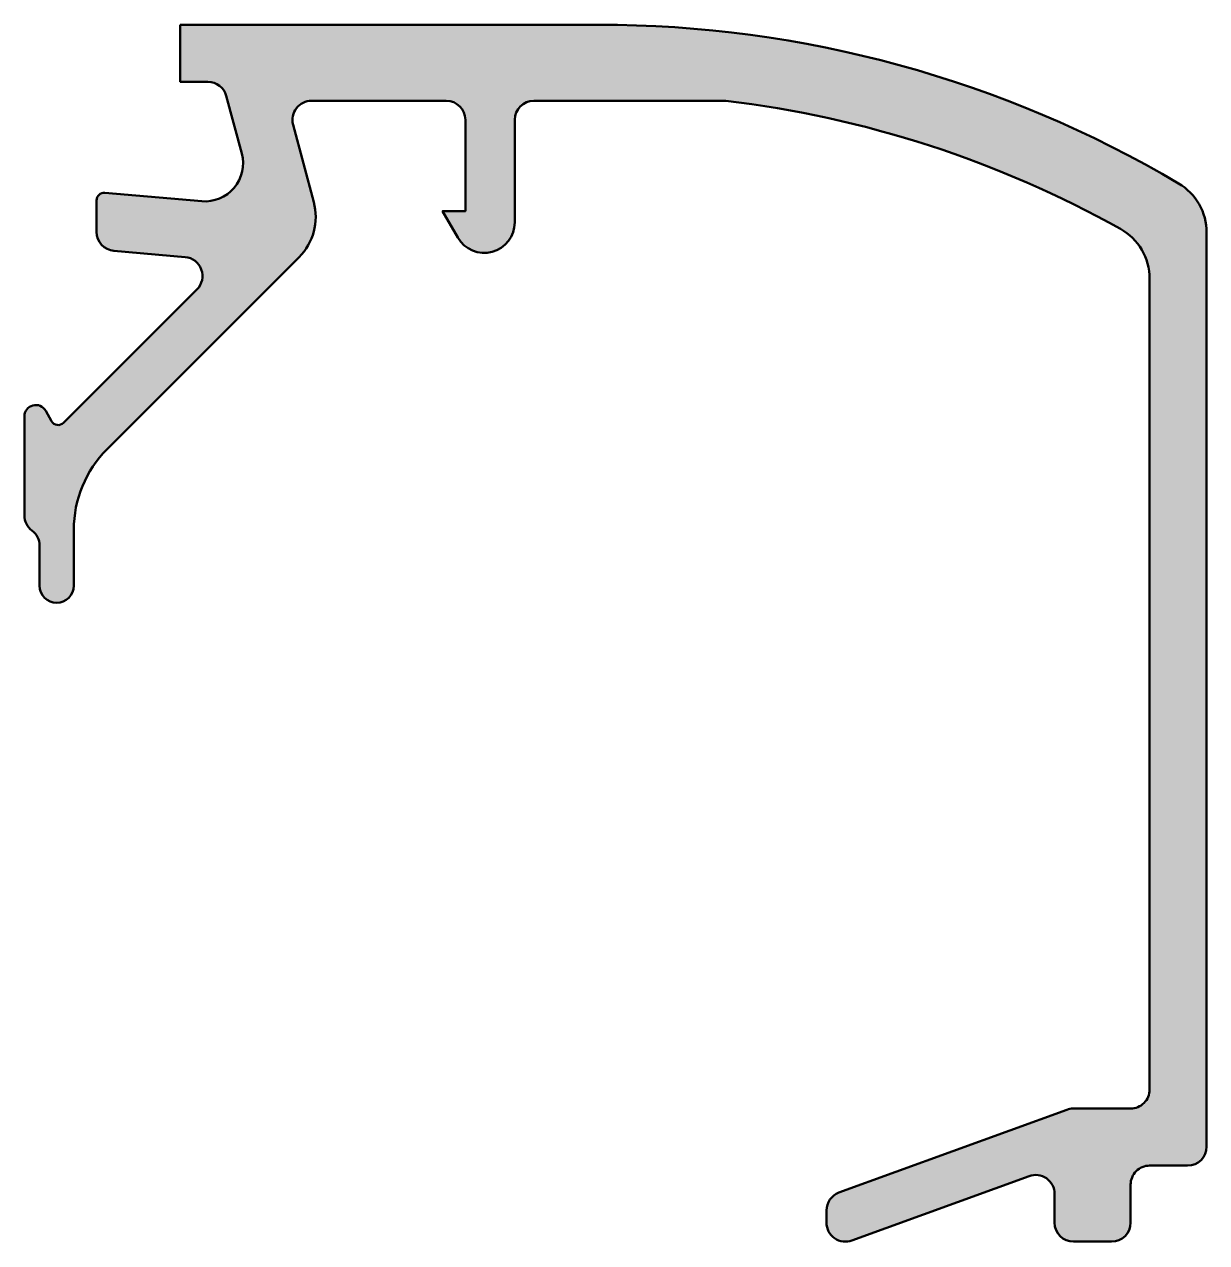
# Model space of a CAD drawing. Extents: x -4.1 to 27, y -32 to 0.
import ezdxf

# ---------------------------------------------------------------- set-up
doc = ezdxf.new("R2010")
doc.units = 0
doc.layers.add('0S-Alu contour', color=7, linetype='Continuous', lineweight=50)
doc.layers.add('0S-Alu hatch', color=252, linetype='Continuous', lineweight=25)

# ---------------------------------------------------------------- blocks, each defined once
blk = doc.blocks.new('173960__A061C587_A524_4ED4_A394_83478040C94D_')
at = {"layer": '0S-Alu hatch'}
h = blk.add_hatch(color=256, dxfattribs=at)
edge = h.paths.add_edge_path()
edge.add_line((0, 0), (0, -1.500000000000014))
edge.add_line((0, -1.500000000000014), (0.7294476391797945, -1.500000000000014))
edge.add_ellipse((0.7294476391798084, -2.000000000000017), major_axis=(-0.5000000000000036, 0), ratio=1, start_angle=195.0000000000012, end_angle=270.0000000000016, ccw=False)
edge.add_line((1.212410552324343, -1.870590477448746), (1.618717334976781, -3.386948033767279))
edge.add_ellipse((0.6527915086876832, -3.645767078869815), major_axis=(-1.000000000000033, 0), ratio=1, start_angle=84.99999999999949, end_angle=195.0000000000004, ccw=False)
edge.add_line((0.5656357659400126, -4.641961776961593), (-1.982568851450322, -4.419022760595381))
edge.add_arc((-1.999999999999855, -4.618261700213878), 0.2000000000001476, 85.00000000000308, 180)
edge.add_line((-2.200000000000003, -4.618261700213877), (-2.200000000000002, -5.447564169306323))
edge.add_arc((-1.70000000000013, -5.447564169306323), 0.4999999999998721, 180, 264.9999999999983)
edge.add_line((-1.743577871373962, -5.945661518352067), (0.1288923091987926, -6.109481431942569))
edge.add_ellipse((0.0853144378249638, -6.607578780988451), major_axis=(-0.5000000000000095, 0), ratio=1, start_angle=134.9999999999996, end_angle=265.0000000000001, ccw=False)
edge.add_line((0.4388678284182414, -6.961132171581735), (-3.068300219851252, -10.46830021985113))
edge.add_ellipse((-3.209721576088506, -10.32687886361388), major_axis=(-0.1999999999999151, 0), ratio=1, start_angle=29.594086907372798, end_angle=135.0000000000018, ccw=False)
edge.add_line((-3.383630756313474, -10.42564928951884), (-3.539136229662419, -10.15184436114242))
edge.add_arc((-3.799999999999996, -10.29999999999991), 0.3000000000000125, 29.59408690737172, 180)
edge.add_line((-4.100000000000008, -10.29999999999991), (-4.100000000000008, -12.89999999999993))
edge.add_arc((-3.600000000000027, -12.89999999999992), 0.4999999999999809, 180, 233.1301023541573)
edge.add_ellipse((-4.200000000000104, -13.69999999999997), major_axis=(-0.5000000000001013, 0), ratio=1, start_angle=180, end_angle=233.13010235415078, ccw=False)
edge.add_line((-3.700000000000003, -13.69999999999997), (-3.700000000000003, -14.75000000000001))
edge.add_arc((-3.25, -14.75000000000001), 0.4500000000000029, 180, 360)
edge.add_line((-2.799999999999997, -14.75000000000001), (-2.799999999999997, -13.28111831820426))
edge.add_ellipse((0.199999999999934, -13.28111831820426), major_axis=(-2.999999999999931, 0), ratio=1, start_angle=314.99999999999835, end_angle=360, ccw=False)
edge.add_line((-1.921320343559597, -11.1597979746446), (3.125588252297158, -6.112889378787833))
edge.add_arc((2.064928080517372, -5.052229207008027), 1.499999999999963, 314.9999999999995, 375.0000000000012)
edge.add_line((3.513816819950931, -4.664000639354225), (2.968649773276068, -2.629409522551291))
edge.add_ellipse((3.451612686420597, -2.500000000000014), major_axis=(-0.5, 0), ratio=1, start_angle=-90, end_angle=15.00000000000199, ccw=False)
edge.add_line((3.451612686420598, -2.000000000000014), (7, -2.000000000000014))
edge.add_ellipse((7, -2.500000000000013), major_axis=(-0.4999999999999996, 0), ratio=1, start_angle=180, end_angle=269.9999999999999, ccw=False)
edge.add_line((7.5, -2.500000000000013), (7.499999999999999, -4.899999999999919))
edge.add_line((7.499999999999999, -4.899999999999919), (6.900000000000006, -4.89999999999992))
edge.add_line((6.900000000000006, -4.89999999999992), (7.303589838486229, -5.599038105676577))
edge.add_arc((7.998076211353317, -5.198076211353238), 0.8019237886466797, 210, 360)
edge.add_line((8.799999999999995, -5.198076211353238), (8.799999999999997, -2.500000000000014))
edge.add_ellipse((9.299999999999997, -2.500000000000014), major_axis=(-0.5, 0), ratio=1, start_angle=270, end_angle=360, ccw=False)
edge.add_line((9.299999999999997, -2.000000000000014), (14.3526109228481, -2.000000000000013))
edge.add_ellipse((10.99999999999965, -30.00000000000277), major_axis=(-28.20000000000279, 0), ratio=1, start_angle=240.86353465541362, end_angle=263.17213251848517, ccw=False)
edge.add_ellipse((23.99999999999964, -6.678550645382196), major_axis=(-1.500000000000309, 0), ratio=1, start_angle=180, end_angle=240.8635346554105, ccw=False)
edge.add_line((25.49999999999995, -6.678550645382197), (25.5, -28.00000000000007))
edge.add_ellipse((25.00000000000007, -28.00000000000006), major_axis=(-0.4999999999999325, 0), ratio=1, start_angle=89.99999999999432, end_angle=180, ccw=False)
edge.add_line((25.00000000000002, -28.5), (23.49155222858867, -28.50000000000001))
edge.add_arc((23.49155222858874, -29.00000000000751), 0.5000000000075069, 90.00000000000855, 110.000000000001)
edge.add_line((23.32054215692333, -28.53015368960751), (17.32898992833697, -30.71090035786426))
edge.add_arc((17.49999999999959, -31.18074666825686), 0.4999999999995952, 109.9999999999909, 180)
edge.add_line((17, -31.18074666825686), (17.00000000000001, -31.50000000000007))
edge.add_arc((17.49999999999995, -31.50000000000008), 0.4999999999999361, 180, 290.0000000000075)
edge.add_line((17.67101007166282, -31.96984631039295), (22.32898992833725, -30.27448029075192))
edge.add_ellipse((22.50000000000007, -30.74432660114481), major_axis=(-0.4999999999999383, 0), ratio=1, start_angle=180, end_angle=290.0000000000013, ccw=False)
edge.add_line((23.00000000000001, -30.74432660114481), (23.00000000000001, -31.49999999999995))
edge.add_arc((23.50000000000006, -31.49999999999995), 0.5000000000000498, 180, 269.9999999999951)
edge.add_line((23.50000000000001, -32), (24.49999999999999, -32))
edge.add_arc((24.49999999999996, -31.49999999999996), 0.5000000000000427, 270.0000000000033, 360)
edge.add_line((25, -31.49999999999996), (25, -30.49999999999996))
edge.add_ellipse((25.49999999999996, -30.49999999999996), major_axis=(-0.4999999999999574, 0), ratio=1, start_angle=269.99999999999676, end_angle=360, ccw=False)
edge.add_line((25.49999999999999, -30), (26.49999999999999, -30))
edge.add_arc((26.49999999999996, -29.49999999999997), 0.5000000000000285, 270.0000000000033, 360)
edge.add_line((26.99999999999999, -29.49999999999997), (26.99999999999996, -5.464311707229288))
edge.add_arc((25.50000000000013, -5.464311707229268), 1.499999999999833, 0, 59.41793682283304)
edge.add_arc((11.00000000000003, -30.00000000000011), 30.0000000000001, 59.41793682283403, 89.99999999999999)
edge.add_line((11.00000000000004, -1.69e-14), (0, 0))
at = {"layer": '0S-Alu contour', "color": 7}
for points in [[(0, 0), (0, -1.500000000000014), (0.7294476391797945, -1.500000000000014)], [(11.00000000000004, -1.69e-14), (0, 0)], [(1.212410552324343, -1.870590477448746), (1.618717334976781, -3.386948033767279)], [(3.451612686420598, -2.000000000000014), (7, -2.000000000000014)], [(9.299999999999997, -2.000000000000014), (14.3526109228481, -2.000000000000013)], [(7.5, -2.500000000000013), (7.499999999999999, -4.899999999999919), (6.900000000000006, -4.89999999999992), (7.303589838486229, -5.599038105676577)], [(8.799999999999995, -5.198076211353238), (8.799999999999997, -2.500000000000014)], [(3.513816819950931, -4.664000639354225), (2.968649773276068, -2.629409522551291)], [(0.5656357659400126, -4.641961776961593), (-1.982568851450322, -4.419022760595381)], [(-2.200000000000003, -4.618261700213877), (-2.200000000000002, -5.447564169306323)], [(26.99999999999999, -29.49999999999997), (26.99999999999996, -5.464311707229288)], [(-1.743577871373962, -5.945661518352067), (0.1288923091987926, -6.109481431942569)], [(-1.921320343559597, -11.1597979746446), (3.125588252297157, -6.112889378787833)], [(25.49999999999995, -6.678550645382197), (25.5, -28.00000000000007)], [(0.4388678284182414, -6.961132171581735), (-3.068300219851252, -10.46830021985113)], [(-3.383630756313474, -10.42564928951884), (-3.539136229662419, -10.15184436114242)], [(-4.100000000000008, -10.29999999999991), (-4.100000000000008, -12.89999999999993)], [(-2.799999999999997, -14.75000000000001), (-2.799999999999997, -13.28111831820426)], [(-3.700000000000003, -13.69999999999997), (-3.700000000000003, -14.75000000000001)], [(25.00000000000002, -28.5), (23.49155222858867, -28.50000000000001)], [(23.32054215692333, -28.53015368960751), (17.32898992833697, -30.71090035786426)], [(25.49999999999999, -30), (26.49999999999999, -30)], [(17.67101007166282, -31.96984631039295), (22.32898992833725, -30.27448029075192)], [(23.00000000000001, -30.74432660114481), (23.00000000000001, -31.49999999999995)], [(25, -31.49999999999996), (25, -30.49999999999996)], [(17, -31.18074666825686), (17.00000000000001, -31.50000000000007)], [(23.50000000000001, -32), (24.49999999999999, -32)]]:
    blk.add_lwpolyline(points, dxfattribs=at)
for centre, radius, start, end in [((11.00000000000003, -30.00000000000011), 30.0000000000001, 59.41793682283403, 89.99999999999999), ((-1.999999999999855, -4.618261700213878), 0.2000000000001476, 85.00000000000308, 180), ((25.50000000000013, -5.464311707229268), 1.499999999999833, 0, 59.41793682283304), ((2.064928080517372, -5.052229207008027), 1.499999999999963, 314.9999999999995, 15.00000000000122), ((7.998076211353317, -5.198076211353238), 0.8019237886466797, 210, 0), ((-1.70000000000013, -5.447564169306323), 0.4999999999998721, 180, 264.9999999999983), ((-3.799999999999996, -10.29999999999991), 0.3000000000000125, 29.59408690737172, 180), ((-3.600000000000027, -12.89999999999992), 0.4999999999999809, 180, 233.1301023541573), ((-3.25, -14.75000000000001), 0.4500000000000029, 180, 0), ((23.49155222858874, -29.00000000000751), 0.5000000000075069, 90.00000000000855, 110.000000000001), ((26.49999999999996, -29.49999999999997), 0.5000000000000285, 270.0000000000033, 0), ((17.49999999999959, -31.18074666825686), 0.4999999999995952, 109.9999999999909, 180), ((17.49999999999995, -31.50000000000008), 0.4999999999999361, 180, 290.0000000000075), ((23.50000000000006, -31.49999999999995), 0.5000000000000498, 180, 269.9999999999951), ((24.49999999999996, -31.49999999999996), 0.5000000000000427, 270.0000000000033, 0)]:
    blk.add_arc(centre, radius, start, end, dxfattribs=at)
at = {"layer": '0S-Alu contour', "color": 7, "extrusion": (0, 0, -1)}
for centre, radius, start, end in [((-0.7294476391798084, -2.000000000000017), 0.5000000000000036, 89.99999999999841, 164.9999999999988), ((-3.451612686420597, -2.500000000000014), 0.5, 344.999999999998, 90.00000000000006), ((-7, -2.500000000000013), 0.4999999999999996, 90.0000000000001, 180), ((-9.299999999999997, -2.500000000000014), 0.5, 0, 90), ((-10.99999999999965, -30.00000000000277), 28.20000000000279, 96.82786748151482, 119.1364653445864), ((-0.6527915086876832, -3.645767078869815), 1.000000000000033, 164.9999999999996, 275.0000000000006), ((-23.99999999999964, -6.678550645382196), 1.500000000000309, 119.1364653445895, 180), ((-0.0853144378249638, -6.607578780988451), 0.5000000000000095, 94.99999999999989, 225.0000000000005), ((3.209721576088506, -10.32687886361388), 0.1999999999999151, 224.9999999999983, 330.4059130926272), ((-0.199999999999934, -13.28111831820426), 2.999999999999931, 0, 45.00000000000167), ((4.200000000000104, -13.69999999999997), 0.5000000000001013, 126.8698976458492, 180), ((-25.00000000000007, -28.00000000000006), 0.4999999999999325, 180, 270.0000000000057), ((-25.49999999999996, -30.49999999999996), 0.4999999999999574, 0, 90.00000000000325), ((-22.50000000000007, -30.74432660114481), 0.4999999999999383, 69.99999999999869, 180)]:
    blk.add_arc(centre, radius, start, end, dxfattribs=at)
blk = doc.blocks.new('173960__FCDE391A_F3A0_44AF_803D_9FC728F37085_')
at = {"layer": '0S-Alu contour', "color": 7}
blk.add_blockref('173960__A061C587_A524_4ED4_A394_83478040C94D_', (0, 0), dxfattribs=at)

msp = doc.modelspace()

# ---------------------------------------------------------------- block references
at = {"layer": '0S-Alu contour', "color": 7}
msp.add_blockref('173960__FCDE391A_F3A0_44AF_803D_9FC728F37085_', (0, 0), dxfattribs=at)

doc.saveas('drawing.dxf')
